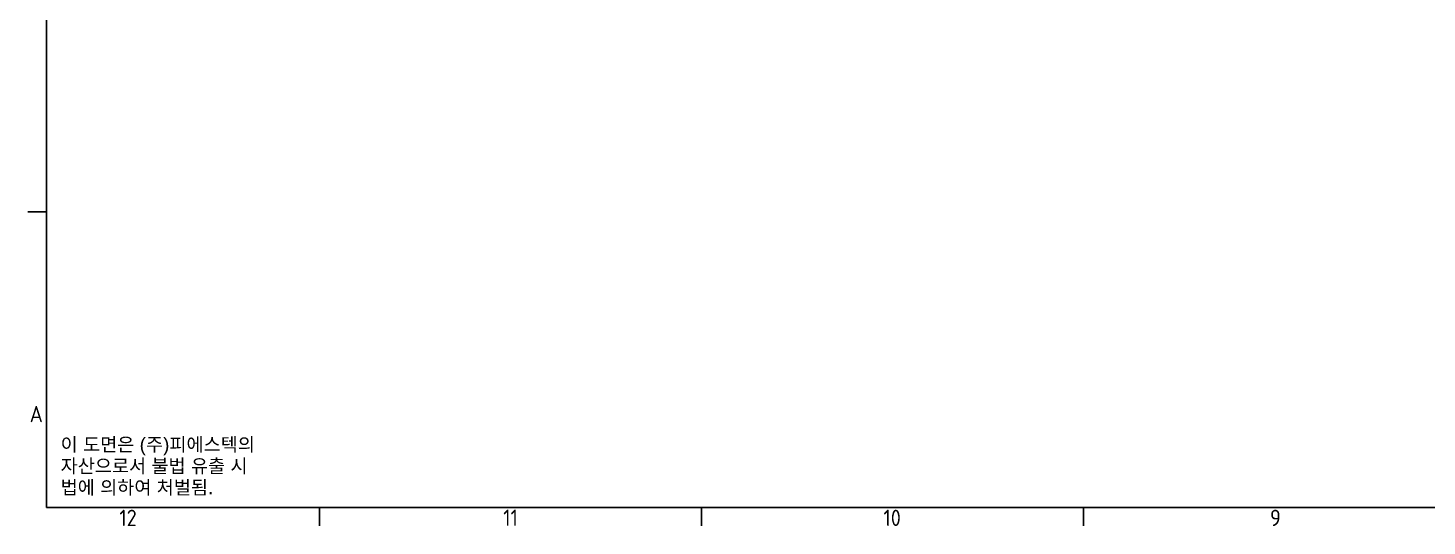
# Model space of a CAD drawing. Header units: millimetres. Extents: x 0 to 1682, y 0 to 1188.
# Drawn here: x 33 to 546, y 33 to 216 of the extents above; entities that cross this region are included whole.
import ezdxf

# ---------------------------------------------------------------- set-up
doc = ezdxf.new("R2010")
doc.units = ezdxf.units.MM
doc.header["$LTSCALE"] = 2
doc.layers.get('0').update_dxf_attribs({"color": 3, "lineweight": 25})
doc.layers.add('경계(ISO)', color=7, linetype='Continuous', lineweight=25)
doc.layers.add('기호(ISO)', color=5, linetype='Continuous', lineweight=25)
doc.styles.add('문자 텍스트_M2B', font='isocp.shx')
doc.styles.add('문자 텍스트_PSTEK_POSCO', font='isocp.shx')

# ---------------------------------------------------------------- blocks, each defined once
blk = doc.blocks.new('경계 Default Border')
at = {"layer": '경계(ISO)'}
for p, q in [((20, 74.25), (16.6, 74.25)), ((70.08, 20), (70.08, 16.6)), ((140.17, 20), (140.17, 16.6)), ((210.25, 20), (210.25, 16.6))]:
    blk.add_line(p, q, dxfattribs=at)
at = {"layer": '경계(ISO)', "flags": 128}
blk.add_lwpolyline([(20, 20), (20, 574), (821, 574), (821, 20), (20, 20)], dxfattribs=at)
at = {"layer": '경계(ISO)', "color": 2, "char_height": 3, "attachment_point": 7, "style": '문자 텍스트_M2B'}
for s, insert in [('A', (16.91, 35.62)), ('12', (33.36, 16.57)), ('11', (103.78, 16.6)), ('10', (173.53, 16.57)), ('9', (244.44, 16.57))]:
    blk.add_mtext(s, dxfattribs=dict(at, insert=insert))

msp = doc.modelspace()

# ---------------------------------------------------------------- block references
at = {"xscale": 2, "yscale": 2, "zscale": 2}
msp.add_blockref('경계 Default Border', (0, 0), dxfattribs=at)

# ---------------------------------------------------------------- texts
at = {"layer": '기호(ISO)', "color": 2, "insert": (45.1811, 54.9246), "char_height": 5, "width": 78.612207, "attachment_point": 4, "line_spacing_factor": 0.944221, "style": '문자 텍스트_PSTEK_POSCO'}
msp.add_mtext('{\\fArial|b0|i0;\\H5.0000;이 도면은 (주)피에스텍의\\P자산으로서 불법 유출 시 \\P법에 의하여 처벌됨.}', dxfattribs=at)

doc.saveas('drawing.dxf')
